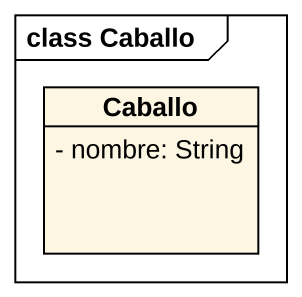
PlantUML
@startuml
mainframe class Caballo
hide circle
hide empty members
skinparam classAttributeIconSize 0
class Caballo {
  - nombre: String
}
@enduml
